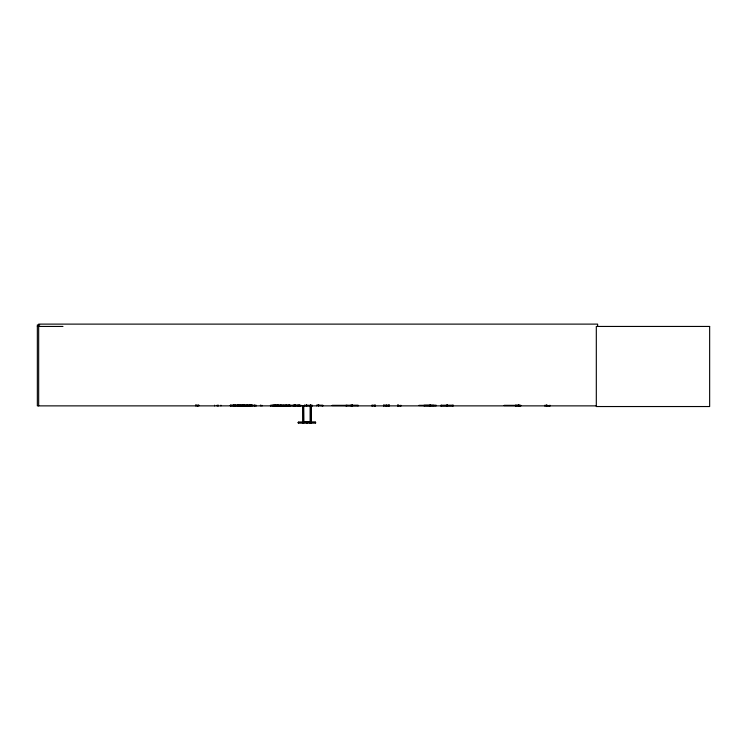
<?xml version="1.0" encoding="UTF-8"?>
<svg xmlns="http://www.w3.org/2000/svg" width="747" height="747" viewBox="0 0 747 747"><rect width="100%" height="100%" fill="white"/><g stroke="black" fill="none" stroke-linecap="round" stroke-linejoin="round"><path stroke-width="1.12" d="M233.942 405.845L233.895 405.033M244.148 405.845L244.157 405.201M256.165 405.705L230.44 405.789M424.044 405.705L436.145 405.845L436.136 405.201L424.044 405.257L424.128 405.789M440.814 405.845L453.354 405.845L453.326 405.201L440.842 405.257L440.842 405.761M452.822 405.845L452.85 405.201M238.237 405.761L238.181 405.201M248.424 405.789L248.443 405.201L248.686 405.705M240.907 405.761L240.964 405.201M251.272 405.761L251.412 404.865M298.38 422.279L315.449 422.223L298.38 422.279L298.361 422.783L315.505 422.783M306.998 422.279L307.054 422.886M306.98 422.783L306.83 422.223L306.812 422.886M294.327 405.761L294.346 405.257M238.088 405.761L238.004 405.201M243.877 405.705L243.942 405.201M230.496 405.761L230.524 405.257L256.165 405.257L256.156 405.873M371.922 405.789L372.006 405.257L375.115 405.257L375.031 405.789M375.087 405.761L372.006 405.705M515.654 405.789L520.734 405.789M298.016 422.802L315.85 422.802M300.92 405.789L293.87 405.798L293.786 405.257L300.985 405.257L301.05 405.873M243.867 405.798L243.989 405.033M279.677 405.789L279.752 405.257L279.817 405.873M306.233 405.789L306.307 405.257M312.246 405.789L304.561 405.789M234.371 405.789L234.455 405.257L234.53 405.873M385.956 405.789L386.04 405.257M197.283 405.789L197.441 405.257L197.525 405.873M287.418 405.789L287.193 405.201L287.287 405.761M39.684 324.945L37.35 324.945L37.35 405.873L596.461 405.873M37.35 326.448L62.972 326.448M283.58 405.789L283.533 405.257L270.489 405.257L270.451 405.873M293.272 405.257L284.29 405.257L284.364 405.789M304.496 405.257L312.311 405.257L312.386 405.873M389.15 405.257L383.771 405.257L383.855 405.789L384.005 405.033M515.691 405.257L520.771 405.257L520.808 405.873M230.328 405.35L245.287 405.35M271.684 405.35L286.633 405.35M332.2 405.35L347.159 405.35M418.974 405.35L433.923 405.35M504.141 405.35L519.1 405.35M230.3 405.546L245.315 405.546M271.647 405.546L286.661 405.556M332.172 405.546L347.187 405.546M418.946 405.546L433.96 405.546M504.113 405.556L519.128 405.556M283.533 405.705L270.526 405.789M284.29 405.705L293.347 405.789M322.788 405.873L322.788 405.201L316.859 405.257L322.937 405.789M346.076 405.705L358.084 405.705M383.771 405.705L389.066 405.789L389.019 405.033M400.99 405.789L397.88 405.789L397.936 405.033M549.988 405.789L544.908 405.789M302.572 421.719L303.852 421.719M303.525 422.055L310.332 422.055M352.519 405.789L352.435 405.257M262.01 405.789L261.852 405.257L261.842 405.873M386.955 405.789L386.881 405.257M299.799 405.789L299.724 405.257M254.83 405.789L254.755 405.257M400.915 405.705L397.806 405.257L397.721 405.873M549.951 405.705L544.871 405.257L544.824 405.873M441.337 405.789L441.328 405.201M597.628 326.448L597.628 324.114L38.667 324.114L38.667 405.873M549.913 405.201L549.913 405.873M546.851 405.033L546.851 405.873M546.673 405.033L546.673 405.873M518.969 405.033L518.969 405.873M518.792 405.033L518.792 405.873M515.729 405.201L515.729 405.873M447.481 405.033L447.481 405.873M447.108 405.033L447.07 405.873M446.687 405.033L446.687 405.873M430.328 405.033L430.272 405.873M429.917 405.033L429.852 405.873M400.831 405.201L400.831 405.873M398.039 405.033L398.039 405.873M389.224 405.201L389.224 405.873M388.907 405.033L388.907 405.873M386.797 405.201L386.797 405.873M386.115 405.201L386.115 405.873M383.687 405.201L383.687 405.873M375.199 405.201L375.199 405.873M374.985 405.033L374.873 405.873M372.09 405.201L372.09 405.873M358.084 405.873L358.084 405.201L346.076 405.257L346.076 405.873M352.285 405.033L352.285 405.873L352.276 405.201M351.874 405.033L351.874 405.873M350.978 405.033L350.978 405.873M318.736 405.033L318.736 405.873M318.53 405.033L318.53 405.873M316.784 405.201L316.784 405.873M315.43 422.223L315.43 422.886M311.266 422.886L311.266 421.719L310.014 421.719L310.033 422.886M311.069 405.201L311.182 422.886M310.967 421.719L310.967 422.886M310.883 405.724L310.752 422.886L310.705 421.719M310.64 405.033L310.64 405.873M310.435 405.033L310.435 405.873M310.332 421.719L310.332 422.886M310.126 405.724L310.126 422.886M306.746 405.033L306.746 405.873M306.513 405.033L306.382 405.873M304.421 405.201L304.421 405.873M303.74 405.724L303.824 422.886M303.693 421.719L303.693 422.886M303.441 405.724L303.525 422.886M303.263 421.719L303.31 422.886M302.899 421.719L302.899 422.886M302.684 405.724L302.684 422.886L302.6 421.719M299.65 405.201L299.65 405.873M298.959 405.033L298.959 405.873M298.735 405.033L298.735 405.873M298.436 422.223L298.436 422.886M297.147 404.865L297.147 405.873M295.625 405.033L295.625 405.873M295.42 405.033L295.42 405.873M295.205 404.865L295.205 405.873M294.804 404.865L294.804 405.873M294.449 404.865L294.411 405.873M293.711 405.201L293.711 405.873M293.207 405.201L293.207 405.873M290.228 405.201L290.228 405.873M289.332 405.033L289.332 405.873M289.145 405.033L289.145 405.873M288.94 405.033L288.94 405.873M288.034 405.201L288.034 405.873M287.959 405.201L287.959 405.873M286.166 405.033L286.166 405.873M285.961 405.033L285.961 405.873M284.215 405.201L284.215 405.873M283.496 405.201L283.496 405.873M282.805 405.201L282.805 405.873M281.059 405.033L281.059 405.873M280.853 405.033L280.853 405.873M278.08 405.033L278.08 405.873M277.847 404.865L277.865 405.873M277.454 405.033L277.454 405.873M276.792 405.201L276.792 405.873M275.82 404.865L275.82 405.873M275.195 405.033L275.195 405.873M274.831 405.033L274.831 405.873M273.813 405.201L273.813 405.873M273.131 405.201L273.131 405.873M260.47 405.033L260.47 405.873M254.69 405.201L254.69 405.873M252.159 404.865L252.159 405.873M250.544 405.033L250.544 405.873M249.946 405.033L249.956 405.873M249.442 404.865L249.442 405.873M248.732 405.201L248.732 405.873M247.649 404.865L247.649 405.873M247.005 405.033L247.005 405.873M246.641 405.033L246.641 405.873M245.959 405.201L245.95 405.873M244.988 404.865L244.988 405.873M244.353 405.033L244.428 405.873M242.728 405.033L242.728 405.873M242.654 404.865L242.579 405.873L242.56 405.033M242.336 405.033L242.336 405.873M242.243 405.033L242.243 405.873M242.037 405.033L241.953 405.873M240.151 405.033L240.17 405.873M239.731 405.033L239.75 405.873M238.293 405.201L238.293 405.873M237.798 404.865L237.798 405.873M235.772 404.865L235.772 405.873M233.755 405.033L233.755 405.873M230.599 405.201L230.599 405.873M220.925 405.201L220.925 405.873M218.432 405.201L218.432 405.873M217.797 405.201L217.75 405.873M217.116 405.201L217.116 405.873M214.576 405.201L214.576 405.873M198.823 405.033L198.823 405.873M198.067 404.865L198.067 405.873M196.274 404.865L196.274 405.873M195.733 404.865L195.733 405.873M709.65 326.448L596.311 326.448L596.311 406.536L709.65 406.536L709.65 326.448M250.376 405.873L250.357 405.033L250.32 405.873"/></g></svg>
